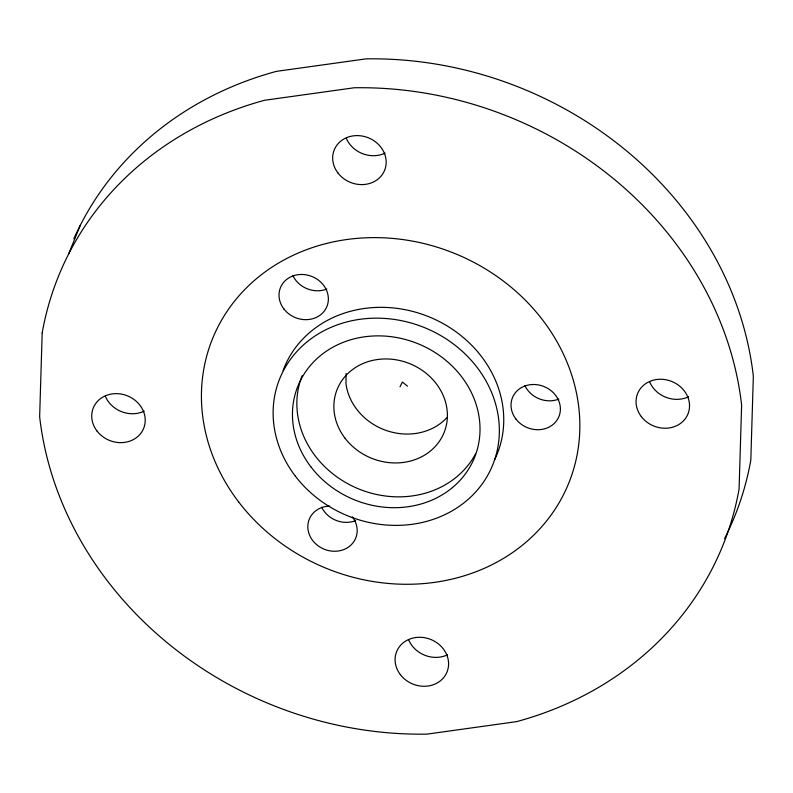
<?xml version="1.0" encoding="UTF-8"?>
<svg xmlns="http://www.w3.org/2000/svg" width="793" height="793" viewBox="0 0 793 793"><rect width="100%" height="100%" fill="white"/><g stroke="black" fill="none" stroke-linecap="round" stroke-linejoin="round"><path stroke-width="1.19" d="M346.154 373.424L345.966 383.544A57.661 51 22.1 0 0 386.756 430.649A57.661 51 22.1 0 0 446.816 417.752M68.485 254.335L80.212 225.44M399.989 386.865L402.368 382.057L407.523 386.191M283.061 370.599A114.906 101.643 22.1 0 1 430.688 317.527A114.906 101.643 22.1 0 1 494.406 460.158M352.33 516.798A25.069 22.174 22.1 0 1 343.538 549.668A25.069 22.174 22.1 0 1 308.844 533.223A25.069 22.174 22.1 0 1 329.69 506.063M475.552 453.913A95.259 84.266 22.1 0 1 355.185 487.417A95.259 84.266 22.1 0 1 302.123 375.723M558.847 399.087A25.069 22.174 22.1 0 1 524.897 385.626M326.825 289.048A25.069 22.174 22.1 0 1 292.875 275.587M355.641 520.634A25.069 22.174 22.1 0 1 321.69 507.173M144.207 411.151A27.17 24.028 22.1 0 1 105.33 396.272M688.522 396.758A27.17 24.028 22.1 0 1 649.645 381.879M447.569 654.79A27.17 24.028 22.1 0 1 408.702 639.911M385.15 153.118A27.17 24.028 22.1 0 1 346.273 138.24M73.848 238.792A358.426 317.061 22.1 0 1 276.38 71.37L365.979 58.87A358.426 317.061 22.1 0 1 753.35 376.308L750.812 460.148A358.426 317.061 22.1 0 1 724.515 538.665M42.188 332.852L39.65 416.692A358.426 317.061 22.1 0 0 427.021 734.13L516.62 721.63A358.426 317.061 22.1 0 0 739.076 489.033L741.624 405.193A358.426 317.061 22.1 0 0 354.253 87.765L264.644 100.265A358.426 317.061 22.1 0 0 42.188 332.852M238.614 501.88A192.193 170.019 22.1 0 0 564.21 493.266A192.193 170.019 22.1 0 0 369.072 237.692A192.193 170.019 22.1 0 0 238.614 501.88M515.876 418.972A25.069 22.174 22.1 0 0 558.351 417.852A25.069 22.174 22.1 0 0 532.896 384.506A25.069 22.174 22.1 0 0 515.876 418.972M283.864 308.923A25.069 22.174 22.1 0 0 326.329 307.803A25.069 22.174 22.1 0 0 300.874 274.467A25.069 22.174 22.1 0 0 283.864 308.923M345.024 438.222A57.661 51 22.1 0 0 442.712 435.644A57.661 51 22.1 0 0 384.169 358.971A57.661 51 22.1 0 0 345.024 438.222M295.353 476.137A114.906 101.643 22.1 0 0 490.005 470.992A114.906 101.643 22.1 0 0 373.344 318.201A114.906 101.643 22.1 0 0 295.353 476.137M310.886 466.849A95.259 84.266 22.1 0 0 472.271 462.577A95.259 84.266 22.1 0 0 375.555 335.905A95.259 84.266 22.1 0 0 310.886 466.849M400.356 674.635A27.17 24.028 22.1 0 0 446.38 673.416A27.17 24.028 22.1 0 0 418.803 637.285A27.17 24.028 22.1 0 0 400.356 674.635M96.984 430.995A27.17 24.028 22.1 0 0 143.018 429.776A27.17 24.028 22.1 0 0 115.431 393.645A27.17 24.028 22.1 0 0 96.984 430.995M641.309 416.603A27.17 24.028 22.1 0 0 687.333 415.383A27.17 24.028 22.1 0 0 659.746 379.262A27.17 24.028 22.1 0 0 641.309 416.603M337.937 172.963A27.17 24.028 22.1 0 0 383.961 171.744A27.17 24.028 22.1 0 0 356.374 135.613A27.17 24.028 22.1 0 0 337.937 172.963"/></g></svg>
